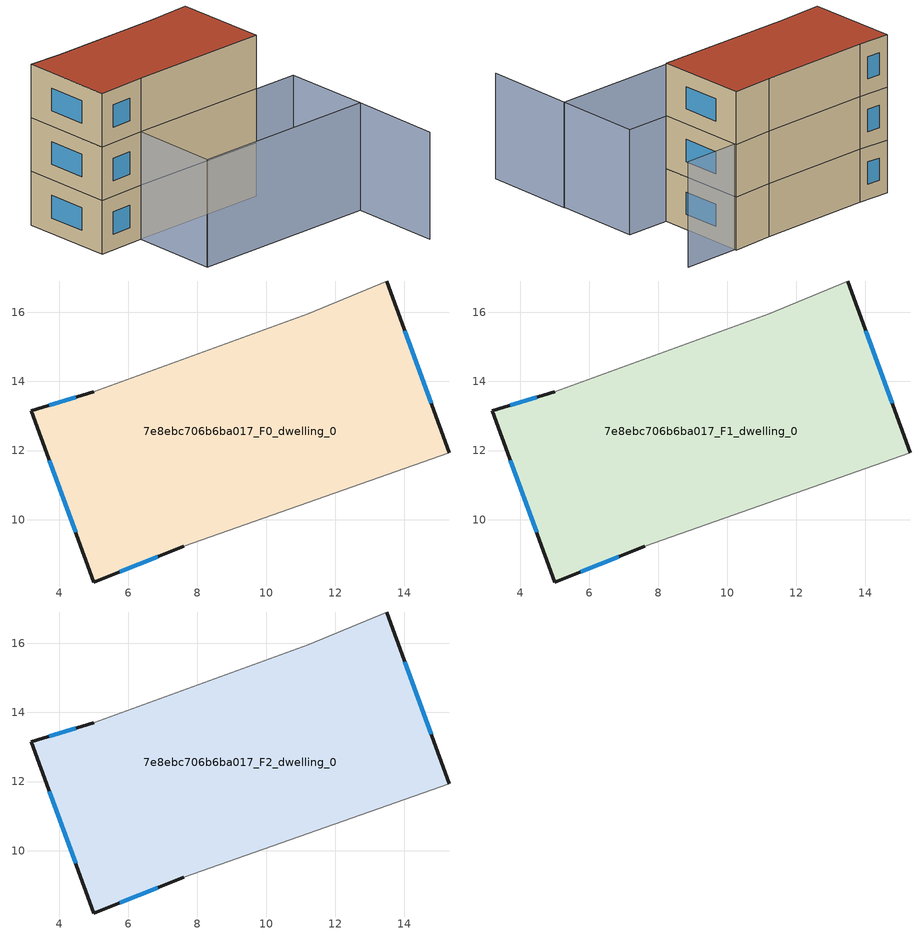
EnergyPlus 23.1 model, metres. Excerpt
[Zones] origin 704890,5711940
7e8ebc706b6ba017_F0_dwelling_0
 floor ground (EU_floor_Construction): 13.48,16.91 15.3,11.94 7.6,9.22 5,8.19 3.19,13.15 5.01,13.71 11.21,15.96 z0
 wall outside (EU_wall_Construction): 5.01,13.71 3.19,13.15 5,8.19 7.6,9.22 / 15.3,11.94 13.48,16.91 z0:3
 wall adiabatic (EU_wall_Construction): 13.48,16.91 11.21,15.96 5.01,13.71 / 7.6,9.22 15.3,11.94 z0:3
 window (EU_Window_Construction): 4.48,13.55 3.71,13.31 / 14.78,13.38 14.01,15.47 / 5.75,8.49 6.85,8.92 / 3.71,11.72 4.47,9.63 z0.87:2.13
7e8ebc706b6ba017_F1_dwelling_0
 floor to 7e8ebc706b6ba017_F0_dwelling_0 (EU_floor_Construction): 13.48,16.91 15.3,11.94 7.6,9.22 5,8.19 3.19,13.15 5,13.71 11.21,15.96 z3
 wall outside (EU_wall_Construction): 5.01,13.71 3.19,13.15 5,8.19 7.6,9.22 / 15.3,11.94 13.48,16.91 z3:6
 wall adiabatic (EU_wall_Construction): 13.48,16.91 11.21,15.96 5.01,13.71 / 7.6,9.22 15.3,11.94 z3:6
 window (EU_Window_Construction): 4.48,13.55 3.71,13.31 / 14.78,13.38 14.01,15.47 / 5.75,8.49 6.85,8.92 / 3.71,11.72 4.47,9.63 z3.87:5.13
7e8ebc706b6ba017_F2_dwelling_0
 floor to 7e8ebc706b6ba017_F1_dwelling_0 (EU_floor_Construction): 13.48,16.91 15.3,11.94 7.6,9.22 5,8.19 3.19,13.15 5,13.71 11.21,15.96 z6
 wall outside (EU_wall_Construction): 5.01,13.71 3.19,13.15 5,8.19 7.6,9.22 / 15.3,11.94 13.48,16.91 z6:9
 wall adiabatic (EU_wall_Construction): 13.48,16.91 11.21,15.96 5.01,13.71 / 7.6,9.22 15.3,11.94 z6:9
 window (EU_Window_Construction): 4.48,13.55 3.71,13.31 / 14.78,13.38 14.01,15.47 / 5.75,8.49 6.85,8.92 / 3.71,11.72 4.47,9.63 z6.87:8.13
 roof outside (EU_roof_Construction): 15.3,11.94 13.48,16.91 11.21,15.96 5.01,13.71 3.19,13.15 5,8.19 7.6,9.22 z9
shading: 16.68,17.96 5.01,13.7 / 9.27,4.51 19.45,8.12 / 19.45,8.12 21.2,3.2 / 9.27,4.51 7.6,9.22 / 7.6,9.22 17.77,12.83 / 17.77,12.83 19.44,8.12 / 19.44,8.12 9.27,4.51 z0:6
[Building]
EU S2 Campaign: North Axis=0; Terrain=City; Solar Distribution=FullExterior
[Site:Location]
London: Latitude=51.5; Longitude=-0.5; Time Zone=0; Elevation=25
[SizingPeriod:WeatherFileDays]
AnnualSizingPeriod: Begin Month=1; Begin Day of Month=1; End Month=12; End Day of Month=31; Day of Week for Start Day=Monday; Use Weather File Daylight Saving Period=No; Use Weather File Rain and Snow Indicators=No
[MATERIAL]
EU_InternalMass_Material: Roughness=MediumRough; Thickness=0.1; Conductivity=1; Density=1800; Specific Heat=900; Thermal Absorptance=0.9; Solar Absorptance=0.7; Visible Absorptance=0.7
[MATERIAL:NOMASS] Roughness=MediumRough; Thermal Absorptance=0.9; Solar Absorptance=0.7; Visible Absorptance=0.7
Name | Thermal Resistance
EU_wall_NoMass | 0.724719
EU_roof_NoMass | 2.98947
EU_floor_NoMass | 2.39157
[WINDOWMATERIAL:SIMPLEGLAZINGSYSTEM]
EU_Window_SimpleGlazing: UFactor=2.63425; Solar Heat Gain Coefficient=0.76; Visible Transmittance=0.76
[CONSTRUCTION]
EU_wall_Construction: EU_wall_NoMass
EU_roof_Construction: EU_roof_NoMass
EU_floor_Construction: EU_floor_NoMass
EU_Window_Construction: EU_Window_SimpleGlazing
EU_InternalMass_Construction: EU_InternalMass_Material
[ZONE] Type=1; Multiplier=1; Ceiling Height=autocalculate; Volume=169.729; Floor Area=autocalculate; Part of Total Floor Area=Yes
7e8ebc706b6ba017_F0_dwelling_0; 7e8ebc706b6ba017_F1_dwelling_0; 7e8ebc706b6ba017_F2_dwelling_0
[INTERNALMASS] Construction=EU_InternalMass_Construction; Surface Area=56.5764
Name | Zone or ZoneList
7e8ebc706b6ba017_F0_dwelling_0_EU_InternalMass | 7e8ebc706b6ba017_F0_dwelling_0
7e8ebc706b6ba017_F1_dwelling_0_EU_InternalMass | 7e8ebc706b6ba017_F1_dwelling_0
7e8ebc706b6ba017_F2_dwelling_0_EU_InternalMass | 7e8ebc706b6ba017_F2_dwelling_0
[OTHEREQUIPMENT] Fuel Type=Electricity; Design Level Calculation Method=Watts/Area; Power per Zone Floor Area=1; Fraction Latent=0; Fraction Radiant=0; Fraction Lost=0; Carbon Dioxide Generation Rate=0; EndUse Subcategory=EU_Step8_InternalGains
Name | Zone or ZoneList or Space or SpaceList | Schedule
EU_Step8_InternalGain_7e8ebc706b6ba017_F0_dwelling_0_f000 | 7e8ebc706b6ba017_F0_dwelling_0 | EU_Step8_GainSchedule_7e8ebc706b6ba017_F0_dwelling_0_f000
EU_Step8_InternalGain_7e8ebc706b6ba017_F1_dwelling_0_f000 | 7e8ebc706b6ba017_F1_dwelling_0 | EU_Step8_GainSchedule_7e8ebc706b6ba017_F1_dwelling_0_f000
EU_Step8_InternalGain_7e8ebc706b6ba017_F2_dwelling_0_f000 | 7e8ebc706b6ba017_F2_dwelling_0 | EU_Step8_GainSchedule_7e8ebc706b6ba017_F2_dwelling_0_f000
[ZONEVENTILATION:DESIGNFLOWRATE] Schedule=EU_AlwaysOn; Design Flow Rate Calculation Method=AirChanges/Hour; Air Changes per Hour=0.418135; Ventilation Type=Natural; Fan Pressure Rise=0; Fan Total Efficiency=1; Constant Term Coefficient=1; Temperature Term Coefficient=0; Velocity Term Coefficient=0; Velocity Squared Term Coefficient=0; Minimum Indoor Temperature=-100; Maximum Indoor Temperature=100; Delta Temperature=-100; Minimum Outdoor Temperature=-100; Maximum Outdoor Temperature=100; Maximum Wind Speed=40
Name | Zone or ZoneList or Space or SpaceList
EU_ConstantAir_7e8ebc706b6ba017_F0_dwelling_0 | 7e8ebc706b6ba017_F0_dwelling_0
EU_ConstantAir_7e8ebc706b6ba017_F1_dwelling_0 | 7e8ebc706b6ba017_F1_dwelling_0
EU_ConstantAir_7e8ebc706b6ba017_F2_dwelling_0 | 7e8ebc706b6ba017_F2_dwelling_0
[HVACTEMPLATE:THERMOSTAT] Constant Heating Setpoint=20; Constant Cooling Setpoint=50
EU_HeatOnly_7e8ebc706b6ba017_F0_dwelling_0; EU_HeatOnly_7e8ebc706b6ba017_F1_dwelling_0; EU_HeatOnly_7e8ebc706b6ba017_F2_dwelling_0
[HVACTEMPLATE:ZONE:IDEALLOADSAIRSYSTEM] System Availability Schedule=EU_AlwaysOn; Maximum Heating Supply Air Temperature=50; Minimum Cooling Supply Air Temperature=13; Maximum Heating Supply Air Humidity Ratio=0.0156; Minimum Cooling Supply Air Humidity Ratio=0.0077; Heating Limit=NoLimit; Cooling Limit=NoLimit; Heating Availability Schedule=EU_AlwaysOn; Cooling Availability Schedule=EU_CoolingOff; Dehumidification Control Type=ConstantSensibleHeatRatio; Cooling Sensible Heat Ratio=0.7; Dehumidification Setpoint=60; Humidification Control Type=None; Humidification Setpoint=30; Outdoor Air Method=None; Outdoor Air Flow Rate per Person=0.00944; Outdoor Air Flow Rate per Zone Floor Area=0; Outdoor Air Flow Rate per Zone=0; Demand Controlled Ventilation Type=None; Outdoor Air Economizer Type=NoEconomizer; Heat Recovery Type=None; Sensible Heat Recovery Effectiveness=0.7; Latent Heat Recovery Effectiveness=0.65
Name | Template Thermostat
7e8ebc706b6ba017_F0_dwelling_0 | EU_HeatOnly_7e8ebc706b6ba017_F0_dwelling_0
7e8ebc706b6ba017_F1_dwelling_0 | EU_HeatOnly_7e8ebc706b6ba017_F1_dwelling_0
7e8ebc706b6ba017_F2_dwelling_0 | EU_HeatOnly_7e8ebc706b6ba017_F2_dwelling_0
[SIZING:ZONE] Zone Cooling Design Supply Air Temperature Input Method=SupplyAirTemperature; Zone Cooling Design Supply Air Temperature=13; Zone Heating Design Supply Air Temperature Input Method=SupplyAirTemperature; Zone Heating Design Supply Air Temperature=50; Zone Cooling Design Supply Air Humidity Ratio=0.008; Zone Heating Design Supply Air Humidity Ratio=0.008; Cooling Design Air Flow Method=DesignDay; Cooling Design Air Flow Rate=0; Cooling Minimum Air Flow per Zone Floor Area=0.000762; Cooling Minimum Air Flow=0; Cooling Minimum Air Flow Fraction=0.2; Heating Design Air Flow Method=DesignDay; Heating Design Air Flow Rate=0; Heating Maximum Air Flow per Zone Floor Area=0.002032; Heating Maximum Air Flow=0.141576; Heating Maximum Air Flow Fraction=0.3; Account for Dedicated Outdoor Air System=No; Dedicated Outdoor Air System Control Strategy=NeutralSupplyAir; Dedicated Outdoor Air Low Setpoint Temperature for Design=autosize; Dedicated Outdoor Air High Setpoint Temperature for Design=autosize; Zone Load Sizing Method=Sensible Load Only No Latent Load; Zone Latent Cooling Design Supply Air Humidity Ratio Input Method=HumidityRatioDifference; Zone Cooling Design Supply Air Humidity Ratio Difference=0.005; Zone Latent Heating Design Supply Air Humidity Ratio Input Method=HumidityRatioDifference; Zone Humidification Design Supply Air Humidity Ratio Difference=0.005
7e8ebc706b6ba017_F0_dwelling_0; 7e8ebc706b6ba017_F1_dwelling_0; 7e8ebc706b6ba017_F2_dwelling_0
[SCHEDULE:CONSTANT]
Name | Hourly Value
EU_AlwaysOn | 1
EU_CoolingOff | 0
[SCHEDULE:FILE] Column Number=1; Rows to Skip at Top=0; Number of Hours of Data=8760; Column Separator=Comma; Interpolate to Timestep=No; Minutes per Item=60; Adjust Schedule for Daylight Savings=Yes
Name | File
EU_Step8_GainSchedule_7e8ebc706b6ba017_F0_dwelling_0_f000 | ../../schedules/7e8ebc706b6ba017/7e8ebc706b6ba017_F0_dwelling_0_f000_gain.csv
EU_Step8_GainSchedule_7e8ebc706b6ba017_F1_dwelling_0_f000 | ../../schedules/7e8ebc706b6ba017/7e8ebc706b6ba017_F1_dwelling_0_f000_gain.csv
EU_Step8_GainSchedule_7e8ebc706b6ba017_F2_dwelling_0_f000 | ../../schedules/7e8ebc706b6ba017/7e8ebc706b6ba017_F2_dwelling_0_f000_gain.csv
